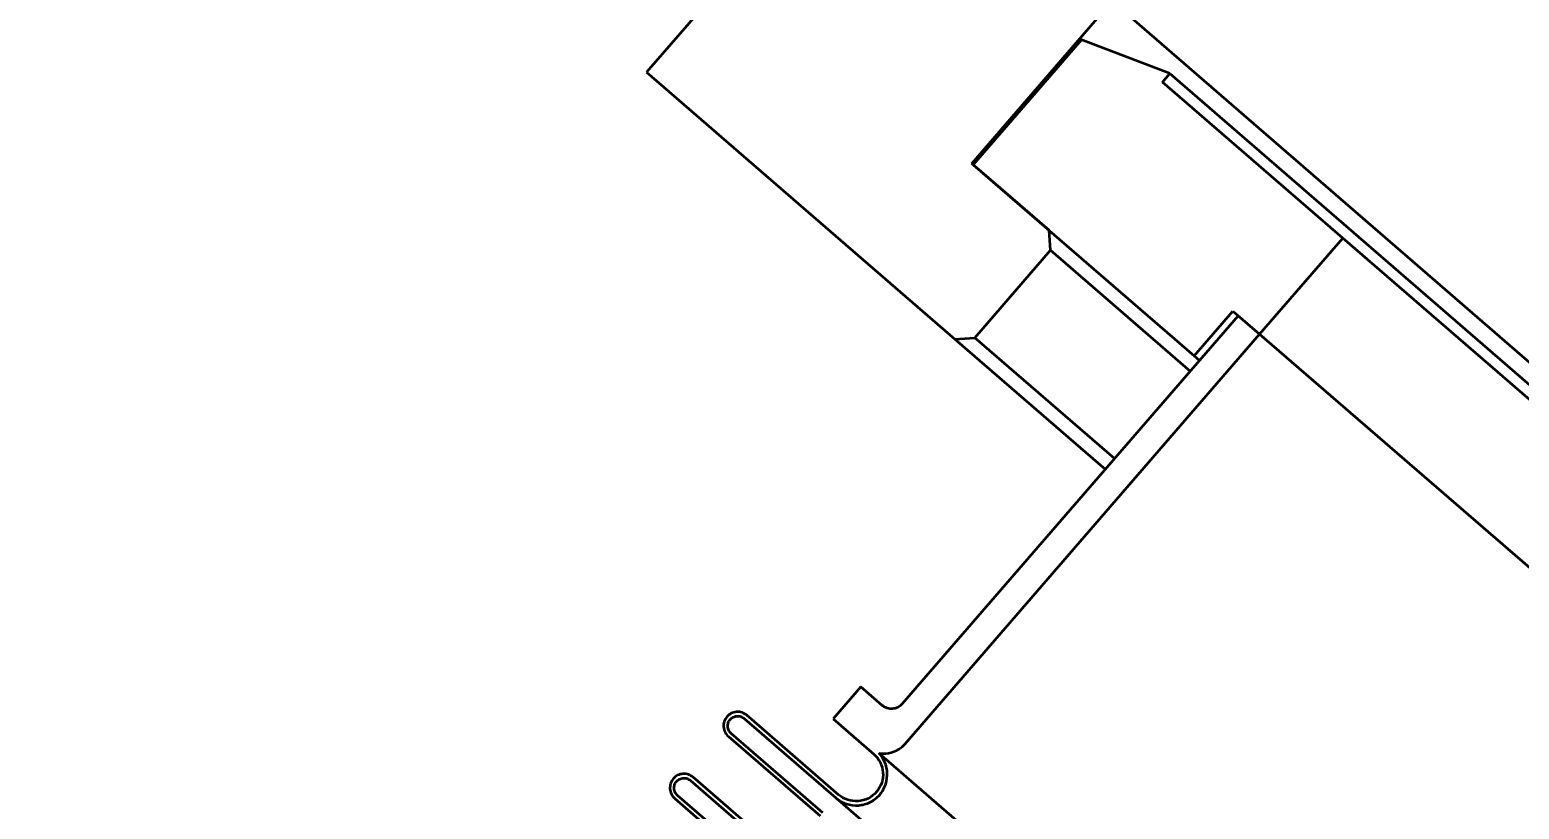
# Model space of a CAD drawing. Header units: millimetres. Extents: x -605 to 8012, y -2292 to 5879.
# Drawn here: x 5506.1 to 5594.1, y 2464.8 to 2510.9 of the extents above; entities that cross this region are included whole.
import ezdxf

# ---------------------------------------------------------------- set-up
doc = ezdxf.new("R2010")
doc.units = ezdxf.units.MM
doc.header["$LTSCALE"] = 5
doc.layers.get('0').update_dxf_attribs({"lineweight": 25})
doc.layers.add('Arestas Visíveis', color=7, linetype='Continuous', lineweight=35)
doc.layers.add('Dimensão', color=7, linetype='Continuous', lineweight=18, true_color=0x006400)
doc.styles.add('Texto_2_5_COTA - LNLS', font='SwissCLI.ttf')
doc.dimstyles.new('PADRAO-LNLS', dxfattribs={"dimscale": 5, "dimtxt": 2.5, "dimasz": 2.5, "dimexe": 1, "dimexo": 1, "dimgap": 0.25, "dimtad": 1, "dimdec": 1, "dimrnd": 1e-08, "dimzin": 0, "dimtxsty": 'Texto_2_5_COTA - LNLS', "dimcen": 0.09, "dimdle": 4, "dimclrd": 98, "dimclre": 98, "dimclrt": 1, "dimadec": 1, "dimazin": 0, "dimtfac": 0.6, "dimtdec": 3, "dimtmove": 0, "dimatfit": 3, "dimfxl": 1, "dimtolj": 1, "dimtzin": 0, "dimlwd": 15, "dimlwe": 15, "dimarcsym": 0})

# ---------------------------------------------------------------- blocks, each defined once
blk = doc.blocks.new('*D29')
at = {"layer": 'Defpoints', "color": 0, "linetype": 'Continuous', "transparency": 16777216}
for p in [(5101.315, 2083.83), (5040.877, 2036.105), (5098.358, 1963.311)]:
    blk.add_point(p, dxfattribs=at)
at = {"layer": 'Dimensão', "color": 98, "linetype": 'Continuous', "lineweight": 15, "transparency": 16777216}
for p, q in [((5093.569, 2093.64), (5085.822, 2103.45)), ((5044.801, 2039.204), (5105.24, 2086.929)), ((5102.282, 1966.41), (5162.721, 2014.135)), ((5166.543, 2001.226), (5174.29, 1991.416)), ((5376.079, 1735.872), (5174.29, 1991.416)), ((5830.081, 1735.872), (5376.079, 1735.872))]:
    blk.add_line(p, q, dxfattribs=at)
at = {"layer": 'Dimensão', "color": 98, "linetype": 'Continuous', "transparency": 16777216}
for points in [[(5095.204, 2094.931), (5091.934, 2092.349), (5101.315, 2083.83)], [(5168.178, 2002.517), (5164.908, 1999.935), (5158.797, 2011.037)]]:
    blk.add_solid(points, dxfattribs=at)
at = {"layer": 'Dimensão', "color": 1, "linetype": 'Continuous', "lineweight": 18, "transparency": 16777216, "insert": (5609.33, 1793.819), "char_height": 500, "attachment_point": 5, "style": 'Texto_2_5_COTA - LNLS'}
blk.add_mtext('\\A1;{\\H12.45;55,7 - (Centro Bloco Laminas e Centro Camara de Vacuo)}', dxfattribs=at)

msp = doc.modelspace()

# ---------------------------------------------------------------- linework, layer by layer
msp.add_line((5556.38732, 2524.35161), (5644.60104, 2448.00078))
at = {"layer": 'Arestas Visíveis'}
for p, q in [((5556.38732, 2524.35161), (5542.5351, 2508.34712)), ((5561.73942, 2502.96701), (5570.02894, 2512.5445)), ((5621.06596, 2468.37088), (5570.02894, 2512.5445)), ((5568.2185, 2510.26176), (5561.83394, 2502.88521)), ((5573.43864, 2508.27079), (5568.2185, 2510.26176)), ((5542.5351, 2508.34712), (5560.74493, 2492.58613)), ((5573.00235, 2507.76671), (5573.43864, 2508.27079)), ((5573.43864, 2508.27079), (5626.24085, 2462.56936)), ((5583.65101, 2498.55007), (5573.00235, 2507.76671)), ((5566.30764, 2499.01313), (5561.73942, 2502.96701)), ((5561.83394, 2502.88521), (5574.87697, 2491.59619)), ((5566.39237, 2497.83767), (5566.30764, 2499.01313)), ((5578.74274, 2492.87919), (5583.65101, 2498.55007)), ((5615.1559, 2471.28192), (5583.65101, 2498.55007)), ((5561.92039, 2492.67086), (5566.39237, 2497.83767)), ((5566.39237, 2497.83767), (5574.64666, 2490.69341)), ((5574.87697, 2491.59619), (5577.16749, 2494.2426)), ((5577.16749, 2494.2426), (5578.74274, 2492.87919)), ((5577.48254, 2493.96992), (5557.63133, 2471.03435)), ((5578.74274, 2492.87919), (5577.48254, 2493.96992)), ((5557.8008, 2468.68343), (5578.74274, 2492.87919)), ((5560.74493, 2492.58613), (5561.92039, 2492.67086)), ((5560.74493, 2492.58613), (5569.62931, 2484.89651)), ((5570.17468, 2485.5266), (5561.92039, 2492.67086)), ((5610.24763, 2465.61104), (5578.74274, 2492.87919)), ((5578.74274, 2492.87919), (5610.24763, 2465.61104)), ((5575.19202, 2491.32351), (5574.87697, 2491.59619)), ((5555.19567, 2472.04034), (5553.55958, 2470.15005)), ((5556.45586, 2470.94962), (5555.19567, 2472.04034)), ((5553.87535, 2465.67818), (5548.45753, 2470.36742)), ((5548.29393, 2470.17839), (5553.71174, 2465.48915)), ((5553.55958, 2470.15005), (5555.95293, 2468.07856)), ((5547.36681, 2469.10722), (5552.78265, 2464.4197)), ((5552.94626, 2464.60872), (5547.53042, 2469.29625)), ((5588.981, 2439.80889), (5556.25759, 2468.13169)), ((5545.12562, 2466.51782), (5550.54147, 2461.83029)), ((5550.70508, 2462.01932), (5545.28923, 2466.70685)), ((5544.19851, 2465.44665), (5549.61435, 2460.75913)), ((5549.77796, 2460.94816), (5544.36212, 2465.63568)), ((5586.73092, 2436.91036), (5553.71174, 2465.48915))]:
    msp.add_line(p, q, dxfattribs=at)
for points, knots in [([(5548.45753, 2470.36742), (5548.37977, 2470.43472), (5548.27249, 2470.49573), (5548.07729, 2470.56058), (5547.95483, 2470.57589), (5547.74968, 2470.5611), (5547.63068, 2470.52838), (5547.4468, 2470.43621), (5547.34938, 2470.36045), (5547.28207, 2470.28268), (5547.21477, 2470.20492), (5547.15376, 2470.09764), (5547.08891, 2469.90244), (5547.0736, 2469.77998), (5547.08839, 2469.57482), (5547.12111, 2469.45583), (5547.21328, 2469.27195), (5547.28905, 2469.17453), (5547.36681, 2469.10722)], [0.222144402, 0.222144402, 0.222144402, 0.222144402, 0.240656438, 0.240656438, 0.259168472, 0.259168472, 0.277680504, 0.277680504, 0.296192536, 0.296192536, 0.296192536, 0.314704568, 0.314704568, 0.333216601, 0.333216601, 0.351728635, 0.351728635, 0.37024067, 0.37024067, 0.37024067, 0.37024067]), ([(5557.63133, 2471.03435), (5557.56402, 2470.95659), (5557.4666, 2470.88082), (5557.28272, 2470.78865), (5557.16372, 2470.75593), (5556.95857, 2470.74114), (5556.83611, 2470.75645), (5556.64091, 2470.8213), (5556.53363, 2470.88231), (5556.45586, 2470.94962)], [0.148096273, 0.148096273, 0.148096273, 0.148096273, 0.1666083042, 0.1666083042, 0.1851203373, 0.1851203373, 0.2036323726, 0.2036323726, 0.2221444097, 0.2221444097, 0.2221444097, 0.2221444097]), ([(5547.53042, 2469.29625), (5547.47598, 2469.34336), (5547.42295, 2469.41156), (5547.35843, 2469.54027), (5547.33552, 2469.62357), (5547.32517, 2469.76718), (5547.33589, 2469.85291), (5547.38128, 2469.98955), (5547.42399, 2470.06464), (5547.4711, 2470.11907), (5547.51822, 2470.17351), (5547.58641, 2470.22654), (5547.71513, 2470.29107), (5547.79842, 2470.31397), (5547.94203, 2470.32432), (5548.02776, 2470.3136), (5548.1644, 2470.26821), (5548.23949, 2470.2255), (5548.29393, 2470.17839)], [0.155501082, 0.155501082, 0.155501082, 0.155501082, 0.168459506, 0.168459506, 0.18141793, 0.18141793, 0.194376353, 0.194376353, 0.207334775, 0.207334775, 0.207334775, 0.220293197, 0.220293197, 0.23325162, 0.23325162, 0.246210044, 0.246210044, 0.259168469, 0.259168469, 0.259168469, 0.259168469]), ([(5556.25759, 2468.13169), (5556.39283, 2468.10839), (5556.53434, 2468.10271), (5556.86559, 2468.12659), (5557.10359, 2468.19202), (5557.47135, 2468.37637), (5557.66619, 2468.5279), (5557.8008, 2468.68343)], [0.1993891744, 0.1993891744, 0.1993891744, 0.1993891744, 0.2221444195, 0.2221444195, 0.259168486, 0.259168486, 0.2961925481, 0.2961925481, 0.2961925481, 0.2961925481]), ([(5553.71174, 2465.48915), (5553.88319, 2465.34076), (5554.11972, 2465.20625), (5554.55008, 2465.06328), (5554.82008, 2465.02952), (5555.2724, 2465.06213), (5555.53476, 2465.13426), (5555.94018, 2465.33748), (5556.15496, 2465.50452), (5556.45175, 2465.84742), (5556.58626, 2466.08394), (5556.72923, 2466.51431), (5556.76299, 2466.78431), (5556.73038, 2467.23663), (5556.65825, 2467.49899), (5556.48315, 2467.8483), (5556.37752, 2468.00314), (5556.25759, 2468.13169)], [0.163258511, 0.163258511, 0.163258511, 0.163258511, 0.204073147, 0.204073147, 0.244887779, 0.244887779, 0.285702405, 0.285702405, 0.326517025, 0.326517025, 0.367331646, 0.367331646, 0.408146272, 0.408146272, 0.448960904, 0.448960904, 0.478478869, 0.478478869, 0.478478869, 0.478478869]), ([(5555.95293, 2468.07856), (5556.10105, 2467.95035), (5556.24536, 2467.76479), (5556.42093, 2467.41455), (5556.48325, 2467.18788), (5556.51142, 2466.79711), (5556.48225, 2466.56385), (5556.35873, 2466.19204), (5556.24253, 2465.9877), (5555.98613, 2465.69146), (5555.80057, 2465.54715), (5555.45032, 2465.37158), (5555.22365, 2465.30926), (5554.83288, 2465.28109), (5554.59962, 2465.31026), (5554.22781, 2465.43377), (5554.02347, 2465.54998), (5553.87535, 2465.67818)], [0.14104407, 0.14104407, 0.14104407, 0.14104407, 0.176305095, 0.176305095, 0.211566116, 0.211566116, 0.246827131, 0.246827131, 0.282088143, 0.282088143, 0.317349154, 0.317349154, 0.35261017, 0.35261017, 0.387871191, 0.387871191, 0.423132215, 0.423132215, 0.423132215, 0.423132215]), ([(5545.28923, 2466.70685), (5545.21147, 2466.77415), (5545.10419, 2466.83516), (5544.90899, 2466.90001), (5544.78653, 2466.91532), (5544.58138, 2466.90053), (5544.46238, 2466.86782), (5544.2785, 2466.77564), (5544.18108, 2466.69988), (5544.11377, 2466.62211), (5544.04647, 2466.54435), (5543.98546, 2466.43707), (5543.92061, 2466.24187), (5543.9053, 2466.11941), (5543.92009, 2465.91426), (5543.95281, 2465.79526), (5544.04498, 2465.61138), (5544.12075, 2465.51396), (5544.19851, 2465.44665)], [0.222144402, 0.222144402, 0.222144402, 0.222144402, 0.240656438, 0.240656438, 0.259168472, 0.259168472, 0.277680504, 0.277680504, 0.296192536, 0.296192536, 0.296192536, 0.314704568, 0.314704568, 0.333216601, 0.333216601, 0.351728635, 0.351728635, 0.37024067, 0.37024067, 0.37024067, 0.37024067]), ([(5544.36212, 2465.63568), (5544.30768, 2465.6828), (5544.25465, 2465.75099), (5544.19013, 2465.87971), (5544.16722, 2465.963), (5544.15687, 2466.10661), (5544.16759, 2466.19234), (5544.21298, 2466.32898), (5544.25569, 2466.40407), (5544.3028, 2466.4585), (5544.34992, 2466.51294), (5544.41811, 2466.56597), (5544.54683, 2466.6305), (5544.63012, 2466.6534), (5544.77373, 2466.66375), (5544.85946, 2466.65303), (5544.9961, 2466.60764), (5545.07119, 2466.56493), (5545.12562, 2466.51782)], [0.155501082, 0.155501082, 0.155501082, 0.155501082, 0.168459506, 0.168459506, 0.18141793, 0.18141793, 0.194376353, 0.194376353, 0.207334775, 0.207334775, 0.207334775, 0.220293197, 0.220293197, 0.23325162, 0.23325162, 0.246210044, 0.246210044, 0.259168469, 0.259168469, 0.259168469, 0.259168469])]:
    msp.add_open_spline(points, degree=3, knots=knots, dxfattribs=at)

# ---------------------------------------------------------------- dimensions: what is measured, and where the dimension line sits
at = {"layer": 'Dimensão', "color": 98, "linetype": 'Continuous', "lineweight": 18, "true_color": 0x006400}
dim = msp.add_linear_dim(base=(5101.31549, 2083.83002), p1=(5098.358, 1963.31148), p2=(5040.87693, 2036.10499), angle=308.2962271, text='{\\H12.45;<> - (Centro Bloco Laminas e Centro Camara de Vacuo)}', dimstyle='PADRAO-LNLS', override={"dimscale": 5, "dimtxt": 100, "dimgap": 10, "dimtih": 1, "dimtoh": 1, "dimdec": 1, "dimlfac": 0.6, "dimpost": '', "dimtol": 0, "dimlim": 0, "dimtp": 0, "dimtm": 0, "dimtdec": 3, "dimtofl": 0, "dimtmove": 1, "dimatfit": 2}, dxfattribs=at)
dim.commit()
dim.dimension.update_dxf_attribs({"geometry": '*D29', "text_midpoint": (5381.54912, 1735.87204), "dimtype": 160})

doc.saveas('drawing.dxf')
